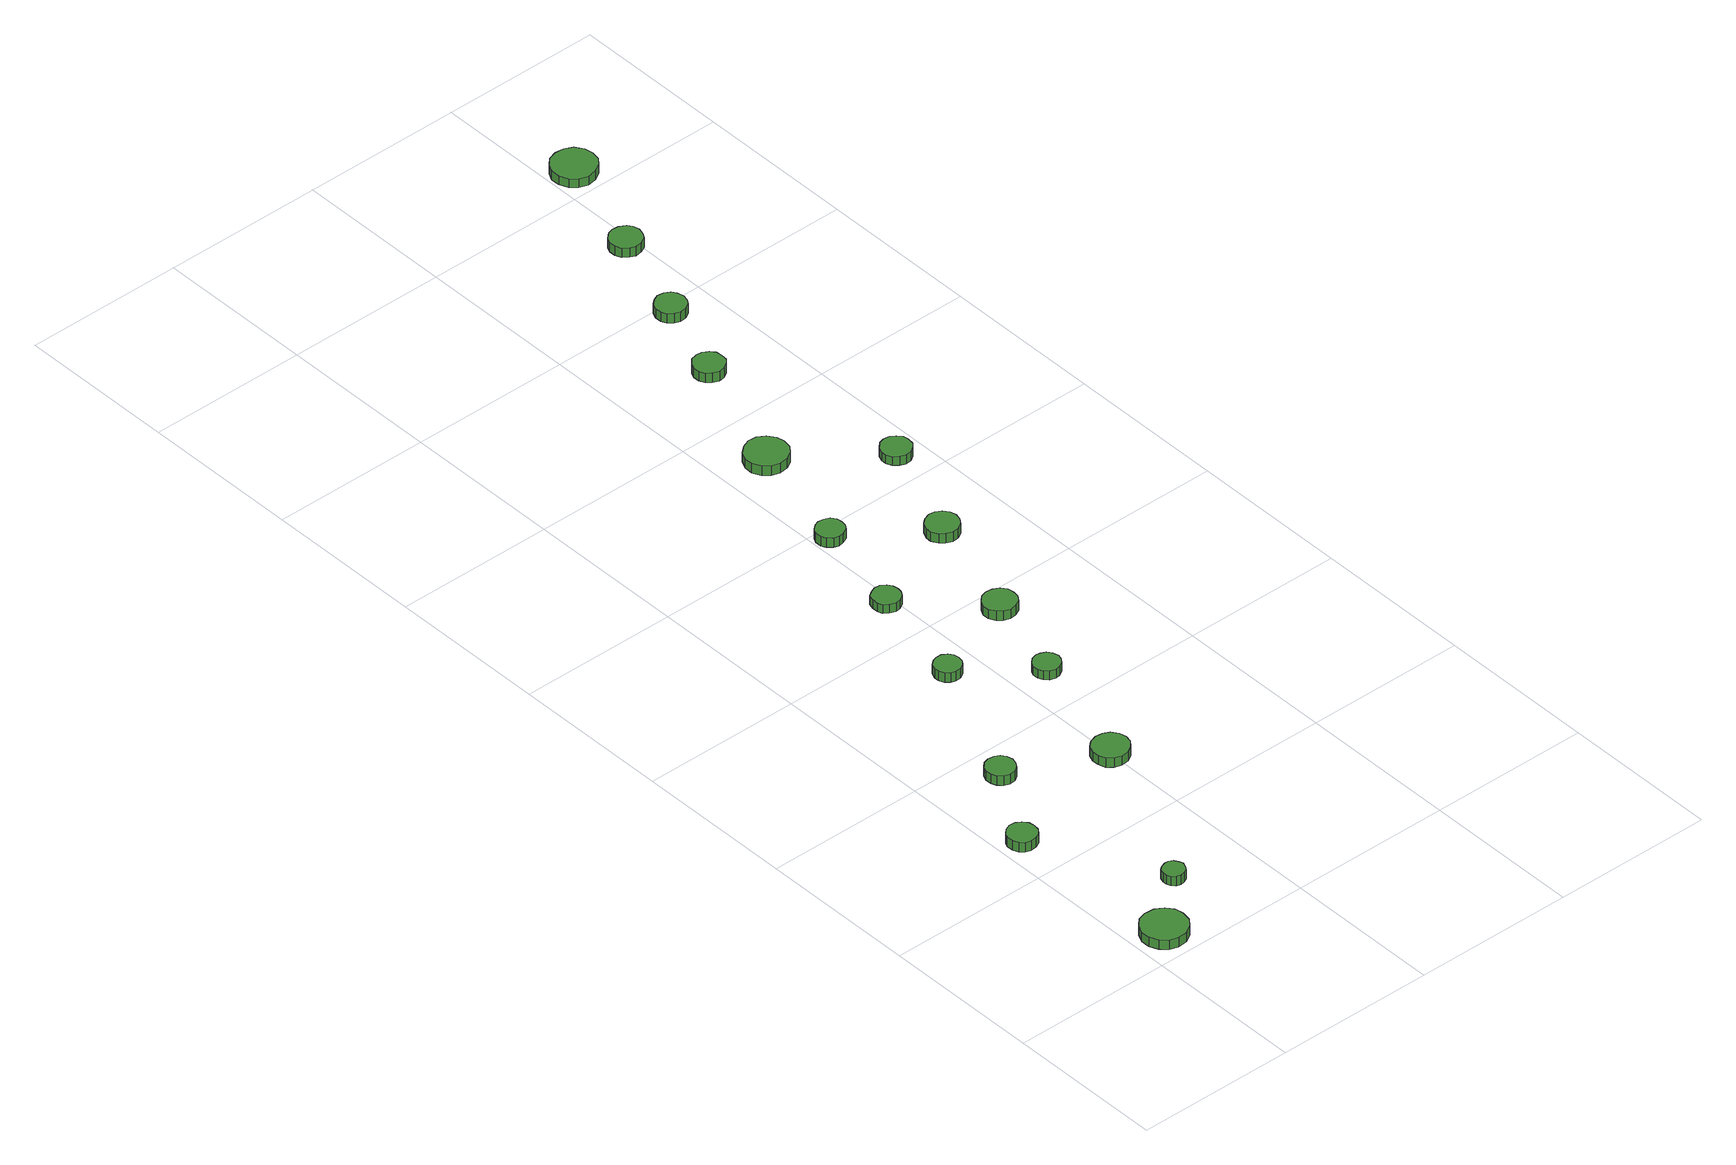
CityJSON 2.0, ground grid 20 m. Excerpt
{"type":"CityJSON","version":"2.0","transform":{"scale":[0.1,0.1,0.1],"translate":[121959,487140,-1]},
"CityObjects":{
"tree1":{"type":"SolitaryVegetationObject","attributes":{"function":"something"},"geometry":[{"type":"MultiSurface","lod":"1","boundaries":[[[0,1,2,3,4,5,6,7,8,9,10,11,12,13,14]],[[15,16,17,18,19,20,21,22,23,24,25,26,27,28,29]],[[0,29,28,1]],[[1,28,27,2]],[[2,27,26,3]],[[3,26,25,4]],[[4,25,24,5]],[[5,24,23,6]],[[6,23,22,7]],[[7,22,21,8]],[[8,21,20,9]],[[9,20,19,10]],[[10,19,18,11]],[[11,18,17,12]],[[12,17,16,13]],[[13,16,15,14]],[[14,15,29,0]]]}]},
"tree2":{"type":"SolitaryVegetationObject","attributes":{"function":"something"},"geometry":[{"type":"MultiSurface","lod":"1","boundaries":[[[30,31,32,33,34,35,36,37,38,39,40,41,42,43,44]],[[45,46,47,48,49,50,51,52,53,54,55,56,57,58,59]],[[30,59,58,31]],[[31,58,57,32]],[[32,57,56,33]],[[33,56,55,34]],[[34,55,54,35]],[[35,54,53,36]],[[36,53,52,37]],[[37,52,51,38]],[[38,51,50,39]],[[39,50,49,40]],[[40,49,48,41]],[[41,48,47,42]],[[42,47,46,43]],[[43,46,45,44]],[[44,45,59,30]]]}]},
"tree3":{"type":"SolitaryVegetationObject","attributes":{"function":"something"},"geometry":[{"type":"MultiSurface","lod":"1","boundaries":[[[60,61,62,63,64,65,66,67,68,69,70,71,72,73,74]],[[75,76,77,78,79,80,81,82,83,84,85,86,87,88,89]],[[60,89,88,61]],[[61,88,87,62]],[[62,87,86,63]],[[63,86,85,64]],[[64,85,84,65]],[[65,84,83,66]],[[66,83,82,67]],[[67,82,81,68]],[[68,81,80,69]],[[69,80,79,70]],[[70,79,78,71]],[[71,78,77,72]],[[72,77,76,73]],[[73,76,75,74]],[[74,75,89,60]]]}]},
"tree4":{"type":"SolitaryVegetationObject","attributes":{"function":"something"},"geometry":[{"type":"MultiSurface","lod":"1","boundaries":[[[90,91,92,93,94,95,96,97,98,99,100,101,102,103,104]],[[105,106,107,108,109,110,111,112,113,114,115,116,117,118,119]],[[90,119,118,91]],[[91,118,117,92]],[[92,117,116,93]],[[93,116,115,94]],[[94,115,114,95]],[[95,114,113,96]],[[96,113,112,97]],[[97,112,111,98]],[[98,111,110,99]],[[99,110,109,100]],[[100,109,108,101]],[[101,108,107,102]],[[102,107,106,103]],[[103,106,105,104]],[[104,105,119,90]]]}]},
"tree5":{"type":"SolitaryVegetationObject","attributes":{"function":"something"},"geometry":[{"type":"MultiSurface","lod":"1","boundaries":[[[120,121,122,123,124,125,126,127,128,129,130,131,132,133,134]],[[135,136,137,138,139,140,141,142,143,144,145,146,147,148,149]],[[120,149,148,121]],[[121,148,147,122]],[[122,147,146,123]],[[123,146,145,124]],[[124,145,144,125]],[[125,144,143,126]],[[126,143,142,127]],[[127,142,141,128]],[[128,141,140,129]],[[129,140,139,130]],[[130,139,138,131]],[[131,138,137,132]],[[132,137,136,133]],[[133,136,135,134]],[[134,135,149,120]]]}]},
"tree6":{"type":"SolitaryVegetationObject","attributes":{"function":"something"},"geometry":[{"type":"MultiSurface","lod":"1","boundaries":[[[150,151,152,153,154,155,156,157,158,159,160,161,162,163,164]],[[165,166,167,168,169,170,171,172,173,174,175,176,177,178,179]],[[150,179,178,151]],[[151,178,177,152]],[[152,177,176,153]],[[153,176,175,154]],[[154,175,174,155]],[[155,174,173,156]],[[156,173,172,157]],[[157,172,171,158]],[[158,171,170,159]],[[159,170,169,160]],[[160,169,168,161]],[[161,168,167,162]],[[162,167,166,163]],[[163,166,165,164]],[[164,165,179,150]]]}]},
"tree7":{"type":"SolitaryVegetationObject","attributes":{"function":"something"},"geometry":[{"type":"MultiSurface","lod":"1","boundaries":[[[180,181,182,183,184,185,186,187,188,189,190,191,192,193,194]],[[195,196,197,198,199,200,201,202,203,204,205,206,207,208,209]],[[180,209,208,181]],[[181,208,207,182]],[[182,207,206,183]],[[183,206,205,184]],[[184,205,204,185]],[[185,204,203,186]],[[186,203,202,187]],[[187,202,201,188]],[[188,201,200,189]],[[189,200,199,190]],[[190,199,198,191]],[[191,198,197,192]],[[192,197,196,193]],[[193,196,195,194]],[[194,195,209,180]]]}]},
"tree8":{"type":"SolitaryVegetationObject","attributes":{"function":"something"},"geometry":[{"type":"MultiSurface","lod":"1","boundaries":[[[210,211,212,213,214,215,216,217,218,219,220,221,222,223,224]],[[225,226,227,228,229,230,231,232,233,234,235,236,237,238,239]],[[210,239,238,211]],[[211,238,237,212]],[[212,237,236,213]],[[213,236,235,214]],[[214,235,234,215]],[[215,234,233,216]],[[216,233,232,217]],[[217,232,231,218]],[[218,231,230,219]],[[219,230,229,220]],[[220,229,228,221]],[[221,228,227,222]],[[222,227,226,223]],[[223,226,225,224]],[[224,225,239,210]]]}]},
"tree9":{"type":"SolitaryVegetationObject","attributes":{"function":"something"},"geometry":[{"type":"MultiSurface","lod":"1","boundaries":[[[240,241,242,243,244,245,246,247,248,249,250,251,252,253,254]],[[255,256,257,258,259,260,261,262,263,264,265,266,267,268,269]],[[240,269,268,241]],[[241,268,267,242]],[[242,267,266,243]],[[243,266,265,244]],[[244,265,264,245]],[[245,264,263,246]],[[246,263,262,247]],[[247,262,261,248]],[[248,261,260,249]],[[249,260,259,250]],[[250,259,258,251]],[[251,258,257,252]],[[252,257,256,253]],[[253,256,255,254]],[[254,255,269,240]]]}]},
"tree10":{"type":"SolitaryVegetationObject","attributes":{"function":"something"},"geometry":[{"type":"MultiSurface","lod":"1","boundaries":[[[270,271,272,273,274,275,276,277,278,279,280,281,282,283,284]],[[285,286,287,288,289,290,291,292,293,294,295,296,297,298,299]],[[270,299,298,271]],[[271,298,297,272]],[[272,297,296,273]],[[273,296,295,274]],[[274,295,294,275]],[[275,294,293,276]],[[276,293,292,277]],[[277,292,291,278]],[[278,291,290,279]],[[279,290,289,280]],[[280,289,288,281]],[[281,288,287,282]],[[282,287,286,283]],[[283,286,285,284]],[[284,285,299,270]]]}]},
"tree11":{"type":"SolitaryVegetationObject","attributes":{"function":"something"},"geometry":[{"type":"MultiSurface","lod":"1","boundaries":[[[300,301,302,303,304,305,306,307,308,309,310,311,312,313,314]],[[315,316,317,318,319,320,321,322,323,324,325,326,327,328,329]],[[300,329,328,301]],[[301,328,327,302]],[[302,327,326,303]],[[303,326,325,304]],[[304,325,324,305]],[[305,324,323,306]],[[306,323,322,307]],[[307,322,321,308]],[[308,321,320,309]],[[309,320,319,310]],[[310,319,318,311]],[[311,318,317,312]],[[312,317,316,313]],[[313,316,315,314]],[[314,315,329,300]]]}]},
"tree12":{"type":"SolitaryVegetationObject","attributes":{"function":"something"},"geometry":[{"type":"MultiSurface","lod":"1","boundaries":[[[330,331,332,333,334,335,336,337,338,339,340,341,342,343,344]],[[345,346,347,348,349,350,351,352,353,354,355,356,357,358,359]],[[330,359,358,331]],[[331,358,357,332]],[[332,357,356,333]],[[333,356,355,334]],[[334,355,354,335]],[[335,354,353,336]],[[336,353,352,337]],[[337,352,351,338]],[[338,351,350,339]],[[339,350,349,340]],[[340,349,348,341]],[[341,348,347,342]],[[342,347,346,343]],[[343,346,345,344]],[[344,345,359,330]]]}]},
"tree13":{"type":"SolitaryVegetationObject","attributes":{"function":"something"},"geometry":[{"type":"MultiSurface","lod":"1","boundaries":[[[360,361,362,363,364,365,366,367,368,369,370,371,372,373,374]],[[375,376,377,378,379,380,381,382,383,384,385,386,387,388,389]],[[360,389,388,361]],[[361,388,387,362]],[[362,387,386,363]],[[363,386,385,364]],[[364,385,384,365]],[[365,384,383,366]],[[366,383,382,367]],[[367,382,381,368]],[[368,381,380,369]],[[369,380,379,370]],[[370,379,378,371]],[[371,378,377,372]],[[372,377,376,373]],[[373,376,375,374]],[[374,375,389,360]]]}]},
"tree14":{"type":"SolitaryVegetationObject","attributes":{"function":"something"},"geometry":[{"type":"MultiSurface","lod":"1","boundaries":[[[390,391,392,393,394,395,396,397,398,399,400,401,402,403,404]],[[405,406,407,408,409,410,411,412,413,414,415,416,417,418,419]],[[390,419,418,391]],[[391,418,417,392]],[[392,417,416,393]],[[393,416,415,394]],[[394,415,414,395]],[[395,414,413,396]],[[396,413,412,397]],[[397,412,411,398]],[[398,411,410,399]],[[399,410,409,400]],[[400,409,408,401]],[[401,408,407,402]],[[402,407,406,403]],[[403,406,405,404]],[[404,405,419,390]]]}]},
"tree15":{"type":"SolitaryVegetationObject","attributes":{"function":"something"},"geometry":[{"type":"MultiSurface","lod":"1","boundaries":[[[420,421,422,423,424,425,426,427,428,429,430,431,432,433,434]],[[435,436,437,438,439,440,441,442,443,444,445,446,447,448,449]],[[420,449,448,421]],[[421,448,447,422]],[[422,447,446,423]],[[423,446,445,424]],[[424,445,444,425]],[[425,444,443,426]],[[426,443,442,427]],[[427,442,441,428]],[[428,441,440,429]],[[429,440,439,430]],[[430,439,438,431]],[[431,438,437,432]],[[432,437,436,433]],[[433,436,435,434]],[[434,435,449,420]]]}]},
"tree16":{"type":"SolitaryVegetationObject","attributes":{"function":"something"},"geometry":[{"type":"MultiSurface","lod":"1","boundaries":[[[450,451,452,453,454,455,456,457,458,459,460,461,462,463,464]],[[465,466,467,468,469,470,471,472,473,474,475,476,477,478,479]],[[450,479,478,451]],[[451,478,477,452]],[[452,477,476,453]],[[453,476,475,454]],[[454,475,474,455]],[[455,474,473,456]],[[456,473,472,457]],[[457,472,471,458]],[[458,471,470,459]],[[459,470,469,460]],[[460,469,468,461]],[[461,468,467,462]],[[462,467,466,463]],[[463,466,465,464]],[[464,465,479,450]]]}]},
"tree17":{"type":"SolitaryVegetationObject","attributes":{"function":"something"},"geometry":[{"type":"MultiSurface","lod":"1","boundaries":[[[480,481,482,483,484,485,486,487,488,489,490,491,492,493,494]],[[495,496,497,498,499,500,501,502,503,504,505,506,507,508,509]],[[480,509,508,481]],[[481,508,507,482]],[[482,507,506,483]],[[483,506,505,484]],[[484,505,504,485]],[[485,504,503,486]],[[486,503,502,487]],[[487,502,501,488]],[[488,501,500,489]],[[489,500,499,490]],[[490,499,498,491]],[[491,498,497,492]],[[492,497,496,493]],[[493,496,495,494]],[[494,495,509,480]]]}]}
},
"vertices":[
[65,38,25],[63,49,25],[56,58,25],[46,64,25],[34,65,25],[23,62,25],[15,54,25],[10,43,25],[10,32,25],[15,21,25],[23,13,25],[34,10,25],[46,11,25],[56,17,25],[63,26,25],[63,26,12],[56,17,12],[46,11,12],[34,10,12],[23,13,12],[15,21,12],[10,32,12],[10,43,12],[15,54,12],[23,62,12],[34,65,12],[46,64,12],[56,58,12],[63,49,12],[65,38,12],
[45,257,25],[44,264,25],[39,270,25],[33,274,25],[25,275,25],[18,272,25],[13,267,25],[10,261,25],[10,253,25],[13,246,25],[18,241,25],[25,239,25],[33,240,25],[39,243,25],[44,249,25],[44,249,12],[39,243,12],[33,240,12],[25,239,12],[18,241,12],[13,246,12],[10,253,12],[10,261,12],[13,267,12],[18,272,12],[25,275,12],[33,274,12],[39,270,12],[44,264,12],[45,257,12],
[122,102,25],[120,107,25],[117,112,25],[112,115,25],[107,115,25],[101,113,25],[97,110,25],[95,104,25],[95,99,25],[97,94,25],[101,90,25],[107,88,25],[112,89,25],[117,91,25],[120,96,25],[120,96,12],[117,91,12],[112,89,12],[107,88,12],[101,90,12],[97,94,12],[95,99,12],[95,104,12],[97,110,12],[101,113,12],[107,115,12],[112,115,12],[117,112,12],[120,107,12],[122,102,12],
[101,354,28],[99,362,28],[95,368,28],[89,371,28],[81,372,28],[74,370,28],[69,365,28],[66,358,28],[66,351,28],[69,344,28],[74,339,28],[81,336,28],[89,337,28],[95,341,28],[99,347,28],[99,347,15],[95,341,15],[89,337,15],[81,336,15],[74,339,15],[69,344,15],[66,351,15],[66,358,15],[69,365,15],[74,370,15],[81,372,15],[89,371,15],[95,368,15],[99,362,15],[101,354,15],
[217,301,29],[215,310,29],[209,318,29],[201,322,29],[192,323,29],[183,320,29],[176,314,29],[173,306,29],[173,297,29],[176,288,29],[183,282,29],[192,279,29],[201,280,29],[209,285,29],[215,292,29],[215,292,16],[209,285,16],[201,280,16],[192,279,16],[183,282,16],[176,288,16],[173,297,16],[173,306,16],[176,314,16],[183,320,16],[192,323,16],[201,322,16],[209,318,16],[215,310,16],[217,301,16],
[173,523,28],[172,530,28],[168,535,28],[162,539,28],[155,539,28],[149,537,28],[144,533,28],[141,526,28],[141,520,28],[144,513,28],[149,509,28],[155,507,28],[162,507,28],[168,511,28],[172,516,28],[172,516,15],[168,511,15],[162,507,15],[155,507,15],[149,509,15],[144,513,15],[141,520,15],[141,526,15],[144,533,15],[149,537,15],[155,539,15],[162,539,15],[168,535,15],[172,530,15],[173,523,15],
[255,453,29],[253,460,29],[249,466,29],[243,469,29],[237,470,29],[230,468,29],[225,463,29],[222,457,29],[222,450,29],[225,444,29],[230,439,29],[237,437,29],[243,438,29],[249,441,29],[253,447,29],[253,447,17],[249,441,17],[243,438,17],[237,437,17],[230,439,17],[225,444,17],[222,450,17],[222,457,17],[225,463,17],[230,468,17],[237,470,17],[243,469,17],[249,466,17],[253,460,17],[255,453,17],
[206,658,24],[205,665,24],[201,671,24],[195,675,24],[188,676,24],[181,673,24],[175,669,24],[173,662,24],[173,655,24],[175,648,24],[181,644,24],[188,641,24],[195,642,24],[201,646,24],[205,652,24],[205,652,12],[201,646,12],[195,642,12],[188,641,12],[181,644,12],[175,648,12],[173,655,12],[173,662,12],[175,669,12],[181,673,12],[188,676,12],[195,675,12],[201,671,12],[205,665,12],[206,658,12],
[295,571,24],[294,579,24],[289,586,24],[281,590,24],[273,591,24],[265,589,24],[259,583,24],[255,575,24],[255,567,24],[259,559,24],[265,554,24],[273,551,24],[281,552,24],[289,556,24],[294,563,24],[294,563,11],[289,556,11],[281,552,11],[273,551,11],[265,554,11],[259,559,11],[255,567,11],[255,575,11],[259,583,11],[265,589,11],[273,591,11],[281,590,11],[289,586,11],[294,579,11],[295,571,11],
[237,784,24],[236,791,24],[232,797,24],[225,800,24],[218,801,24],[212,799,24],[206,794,24],[203,788,24],[203,780,24],[206,774,24],[212,769,24],[218,767,24],[225,768,24],[232,771,24],[236,777,24],[236,777,11],[232,771,11],[225,768,11],[218,767,11],[212,769,11],[206,774,11],[203,780,11],[203,788,11],[206,794,11],[212,799,11],[218,801,11],[225,800,11],[232,797,11],[236,791,11],[237,784,11],
[277,922,31],[275,932,31],[268,941,31],[259,947,31],[248,948,31],[238,944,31],[230,937,31],[225,927,31],[225,916,31],[230,906,31],[238,899,31],[248,896,31],[259,897,31],[268,902,31],[275,911,31],[275,911,18],[268,902,18],[259,897,18],[248,896,18],[238,899,18],[230,906,18],[225,916,18],[225,927,18],[230,937,18],[238,944,18],[248,948,18],[259,947,18],[268,941,18],[275,932,18],[277,922,18],
[337,711,24],[335,719,24],[330,726,24],[323,730,24],[315,731,24],[307,728,24],[301,723,24],[297,715,24],[297,707,24],[301,699,24],[307,694,24],[315,691,24],[323,692,24],[330,696,24],[335,703,24],[335,703,11],[330,696,11],[323,692,11],[315,691,11],[307,694,11],[301,699,11],[297,707,11],[297,715,11],[301,723,11],[307,728,11],[315,731,11],[323,730,11],[330,726,11],[335,719,11],[337,711,11],
[382,839,27],[381,846,27],[376,852,27],[370,856,27],[362,857,27],[355,855,27],[349,849,27],[346,842,27],[346,835,27],[349,828,27],[355,823,27],[362,820,27],[370,821,27],[376,825,27],[381,831,27],[381,831,15],[376,825,15],[370,821,15],[362,820,15],[355,823,15],[349,828,15],[346,835,15],[346,842,15],[349,849,15],[355,855,15],[362,857,15],[370,856,15],[376,852,15],[381,846,15],[382,839,15],
[325,1077,30],[324,1085,30],[319,1091,30],[312,1095,30],[305,1096,30],[297,1094,30],[291,1088,30],[288,1081,30],[288,1073,30],[291,1066,30],[297,1061,30],[305,1058,30],[312,1059,30],[319,1063,30],[324,1069,30],[324,1069,17],[319,1063,17],[312,1059,17],[305,1058,17],[297,1061,17],[291,1066,17],[288,1073,17],[288,1081,17],[291,1088,17],[297,1094,17],[305,1096,17],[312,1095,17],[319,1091,17],[324,1085,17],[325,1077,17],
[367,1186,24],[365,1194,24],[361,1200,24],[354,1204,24],[346,1205,24],[339,1202,24],[333,1197,24],[330,1190,24],[330,1182,24],[333,1175,24],[339,1170,24],[346,1167,24],[354,1168,24],[361,1172,24],[365,1178,24],[365,1178,11],[361,1172,11],[354,1168,11],[346,1167,11],[339,1170,11],[333,1175,11],[330,1182,11],[330,1190,11],[333,1197,11],[339,1202,11],[346,1205,11],[354,1204,11],[361,1200,11],[365,1194,11],[367,1186,11],
[408,1304,23],[406,1312,23],[402,1318,23],[394,1322,23],[386,1323,23],[379,1321,23],[372,1315,23],[369,1308,23],[369,1300,23],[372,1292,23],[379,1287,23],[386,1284,23],[394,1285,23],[402,1289,23],[406,1296,23],[406,1296,10],[402,1289,10],[394,1285,10],[386,1284,10],[379,1287,10],[372,1292,10],[369,1300,10],[369,1308,10],[372,1315,10],[379,1321,10],[386,1323,10],[394,1322,10],[402,1318,10],[406,1312,10],[408,1304,10],
[455,1432,26],[453,1443,26],[446,1453,26],[436,1458,26],[425,1459,26],[414,1456,26],[406,1448,26],[401,1438,26],[401,1427,26],[406,1416,26],[414,1409,26],[425,1405,26],[436,1407,26],[446,1412,26],[453,1421,26],[453,1421,14],[446,1412,14],[436,1407,14],[425,1405,14],[414,1409,14],[406,1416,14],[401,1427,14],[401,1438,14],[406,1448,14],[414,1456,14],[425,1459,14],[436,1458,14],[446,1453,14],[453,1443,14],[455,1432,14]
]}
